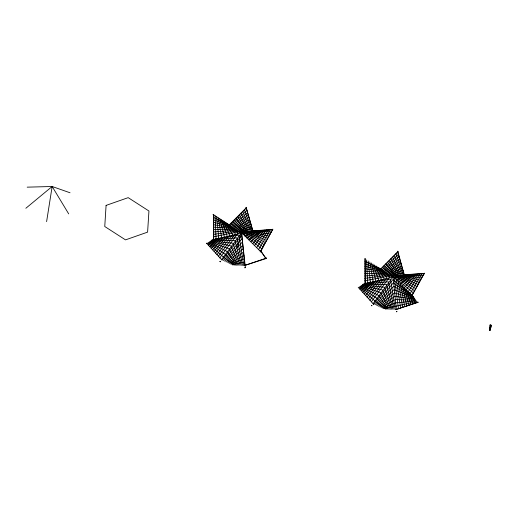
<?xml version="1.0" encoding="UTF-8"?>
<svg xmlns="http://www.w3.org/2000/svg" width="517" height="517" viewBox="0 0 517 517"><rect width="100%" height="100%" fill="white"/><g stroke="black" fill="none" stroke-linecap="round" stroke-linejoin="round"><path stroke-width="0.78" d="M489.987 330.285L490.982 326.77M490.646 325.406L490.879 326.266L490.756 325.212L489.916 324.928L490.336 326.802M206.658 243.345L206.89 243.119L206.645 243.333L222.155 260.2L241.297 235.668M358.21 287.355L373.61 304.183L373.856 303.97L373.61 304.183M490.749 325.199L491.001 326.35M489.379 328.676L489.534 329.432L489.793 327.681M490.782 327.171L490.685 328.03M251.611 230.866L272.692 229.567L252.496 231.105M424.102 273.422L403.157 274.85L424.14 273.752L424.102 273.422L424.14 273.752M417.852 302.122L395.595 309.657L417.982 302.413L417.885 302.102L417.982 302.413M490.465 326.738L490.355 325.077M46.608 221.638L52.152 186.495L70.034 192.77M490.187 326.382L489.67 327.371L489.987 330.505M491.118 325.794L490.963 324.896L490.497 325.161M392.022 276.802L392.571 276.912M490.898 326.001L490.549 328.25M237.303 247.036L241.517 233.005M489.942 330.35L489.689 329.51M413.27 296.661C413.445 295.698 412.534 297.249 413.27 296.661L393.23 282.986L375.058 304.668M266.339 258.106L244.069 265.654L266.455 258.41L266.339 258.106L266.455 258.41M230.02 226.239L246.861 210.406M381.546 270.236L398.394 254.409M260.2 251.915L272.853 229.147L260.335 251.941M411.61 295.808L424.379 273.144L411.875 295.957M489.334 328.76L489.534 329.329M272.575 229.425L272.614 229.748M270.307 229.865L258.817 249.297L258.487 249.149M415.112 302.988L410.343 293.301L421.833 273.868M268.375 229.981L256.826 247.417L256.516 247.184M413.038 303.718L408.352 291.42L419.901 273.978M253.136 231.739L246.073 207.265L253.039 231.836M252.858 231.836L251.773 231.021M397.47 251.34L397.78 251.256L404.488 275.852L397.47 251.346L397.78 251.262M404.384 275.839L403.299 275.025M231.054 227.034L247.54 212.681M232.366 227.583L248.212 214.956M382.586 271.037L399.066 256.684M383.892 271.587L399.738 258.952M219.738 257.944L238.137 233.038L227.596 223.913M371.264 301.947L389.663 277.041L379.123 267.916M221.45 259.786L241.252 233.193M372.977 303.783L392.778 277.196M266.442 230.091L254.616 245.368M410.963 304.442L406.362 289.533L417.969 274.094M218.323 256.342L235.371 233.729L226.032 222.924M369.849 300.345L386.897 277.732L377.565 266.927M216.907 254.739L232.611 234.414L224.475 221.935M368.434 298.742L384.137 278.417L376.001 265.938M373.869 304.112L392.83 279.671L410.821 294.27M489.993 328.185L489.521 329.122M215.486 253.136L229.845 235.106L222.917 220.946M367.018 297.139L381.372 279.109L374.444 264.95M214.07 251.533L227.086 235.791L221.36 219.958M365.597 295.537L378.612 279.794L372.886 263.961M223.531 260.665L241.704 238.983M212.655 249.931L224.32 236.482L219.803 218.969M252.845 243.649L264.51 230.201M364.181 293.934L375.846 280.485L371.329 262.972M416.036 274.204L404.372 287.652L408.889 305.166M224.721 261.227L242.105 242.299M376.247 305.23L393.631 286.302L413.787 297.307M211.24 248.328L221.56 237.174L218.245 217.98M362.766 292.331L373.087 281.17L369.771 261.983M241.038 232.908L240.47 232.921M228.288 225.858L246.473 207.698L228.495 226.078M397.883 251.611L379.872 269.997L398.09 251.824M209.818 246.725L218.794 237.859L216.681 216.991M361.351 290.728L370.321 281.862L368.214 260.995M250.855 241.769L262.578 230.317M414.104 274.314L402.381 285.772L406.821 305.896M225.903 261.783L242.505 245.62M377.436 305.786L394.038 289.623L414.272 298.018M403.208 274.837L403.247 275.154M208.403 245.123L216.035 238.55L215.124 216.003M359.929 289.126L367.561 282.553L366.65 260.006M227.092 262.345L242.912 248.935M378.618 306.348L394.439 292.939L414.757 298.723M25.85 208.273L52.152 186.495L68.703 213.889M248.864 239.882L260.646 230.427M412.172 274.43L400.391 283.885L404.746 306.62M244.69 262.08L231.842 264.581M383.368 308.584L396.216 306.083M248.884 217.23L233.852 227.881L213.45 224.701M228.281 262.907L243.313 252.251M400.41 261.227L385.378 271.884L364.976 268.704M379.808 306.904L394.839 296.254L415.241 299.433M246.868 238.001L258.713 230.537M410.246 274.54L398.4 282.004L402.672 307.344M249.556 219.499L235.022 228.624L213.418 227.125M401.082 263.502L386.554 272.627L364.944 271.128M229.47 263.463L243.914 255.488M380.997 307.466L395.447 299.492M250.228 221.774L236.198 229.374L213.385 229.548M401.754 265.777L387.724 273.37L364.918 273.551M244.877 236.114L256.787 230.647M408.314 274.65L396.41 280.117L400.597 308.074M250.9 224.048L237.374 230.117L213.359 231.971M402.433 268.052L388.9 274.12L364.886 275.975M213.372 214.536L213.683 240.541L213.67 214.523M364.899 258.532L365.28 284.492M365.008 284.505L365.215 258.532M244.405 258.771L230.653 264.025M382.186 308.029L395.932 302.775M251.579 226.323L238.55 230.86L213.327 234.395M403.105 270.326L390.077 274.863L364.853 278.392M242.887 234.233L254.855 230.763M406.381 274.76L394.413 278.236L398.523 308.798M213.534 239.862L241.174 233.057M365.06 283.865L392.7 277.06M213.004 214.4L229.845 225.296L229.658 225.567L229.845 225.296M252.251 228.598L239.72 231.603L213.301 236.812M403.777 272.601L391.253 275.606L364.828 280.815M396.048 306.206L416.696 301.553M212.642 239.668L238.925 235.073L243.733 265.486M364.168 283.665L390.451 279.07L395.266 309.483M395.647 302.891L416.211 300.849M212.015 240.095L236.948 237.788L242.544 265.447M363.541 284.098L388.474 281.791L394.077 309.444M240.069 232.139L252.399 231.383M391.595 276.143L403.932 275.387M27.188 187.16L52.152 186.495M211.382 240.521L234.977 240.508L241.355 265.408M362.915 284.524L386.503 284.512L392.881 309.412M490.278 326.298L490.064 325.232M395.247 299.569L415.726 300.138M253.66 231.105L271.095 231.9M422.622 275.897L403.247 275.025L396.016 253.808M210.755 240.948L232.999 243.229L240.166 265.37M362.281 284.951L384.525 287.232L391.692 309.373M269.952 234.039L250.519 231.17L242.783 211.485M421.478 278.043L402.045 275.173L394.309 255.488M241.4 231.538L240.806 231.661L241.4 231.538L245.388 267.638L244.793 267.767L245.388 267.638M210.128 241.381L231.028 245.95L238.977 265.331M361.654 285.378L382.554 289.953L390.503 309.334M268.808 236.185L249.317 231.319L241.077 213.159M420.334 280.188L400.843 275.315L392.603 257.162M213.476 222.278L232.676 227.137M365.002 266.281L384.202 271.134M419.19 282.327L399.641 275.464L390.904 258.843M267.664 238.324L248.115 231.461L239.377 214.839M361.028 285.811L380.577 292.674L389.314 309.295M209.501 241.807L229.05 248.671L237.788 265.292M365.034 263.857L383.026 270.391M213.508 219.861L231.5 226.388M418.046 284.473L398.439 275.613L389.198 260.516M266.52 240.47L246.913 231.61L237.671 216.513M410.013 293.152L410.343 293.301M365.067 261.434L381.856 269.648M213.534 217.437L230.33 225.645M360.401 286.237L378.967 295.653M208.874 242.234L227.441 251.656M416.909 286.612L397.237 275.761L387.498 262.197M265.376 242.615L245.704 231.758L235.965 218.193M359.141 287.09L375.083 301.094M207.614 243.093L223.557 257.091M380.538 269.661L391.873 276.853M229.012 225.664L240.347 232.85M415.765 288.757L396.035 275.91L385.792 263.87M264.239 244.754L244.502 231.907L234.266 219.867M260.129 250.687L260.355 250.448L265.912 258.397L260.394 250.512M359.767 286.664L377.151 298.49M208.241 242.66L225.619 254.487M414.621 290.897L394.826 276.059L384.086 265.551M263.095 246.9L243.3 232.055L232.56 221.547M374.657 300.829L385.747 309.185M223.131 256.826L234.22 265.182M382.386 267.224L413.477 293.042M230.853 223.221L261.951 249.039M392.151 275.645L411.842 295.31M240.625 231.642L260.316 251.307M376.628 298.109L386.936 309.218M225.102 254.105L235.409 265.221M391.957 276.304L391.589 276.104L391.602 276.55M240.075 232.547L240.062 232.101L240.476 232.437M378.606 295.388L388.125 309.256M227.079 251.391L236.599 265.253M489.496 329.491L489.334 329.155M490.672 327.778L490.064 326.453M490.452 326.738L490.426 326.847M490.051 328.321L490.239 328.696M489.903 329.995L489.689 329.594M244.489 209.805L251.721 231.021M367.561 282.553L367.749 283.174M216.035 238.55L216.222 239.171M373.087 281.17L373.19 281.707M370.321 281.862L370.476 282.625M221.56 237.174L221.664 237.704M218.794 237.859L218.95 238.621M392.978 275.852L396.371 309.509M241.452 231.849L244.845 265.505M240.185 231.784L240.515 231.487L240.185 231.784M261.428 252.619L261.757 252.322L261.428 252.619M391.712 275.787L392.041 275.49L391.712 275.787M106.088 205.398L104.757 226.511L125.515 239.875L147.603 232.127L148.941 211.007L128.184 197.649L106.088 205.398M211.589 240.211L211.737 240.618L211.589 240.211M363.115 284.214L363.264 284.615L363.115 284.214M232.779 265.053L232.792 265.014M245.368 265.066L245.368 265.066M384.305 309.056L384.305 309.056M219.912 261.382L220.384 261.783L219.912 261.382M241.426 231.894L241.904 232.295L241.426 231.894M371.439 305.385L371.91 305.78L371.439 305.385M392.952 275.897L393.431 276.291L392.952 275.897M227.971 225.147L228.54 225.134L227.971 225.147M379.497 269.144L380.066 269.131L379.497 269.144M252.949 231.125L253.427 231.513L252.949 231.125M404.475 275.128L404.953 275.516L404.475 275.128M392.409 275.587L392.926 275.574L392.409 275.587M396.397 311.693L396.92 311.68L396.397 311.693"/></g></svg>
